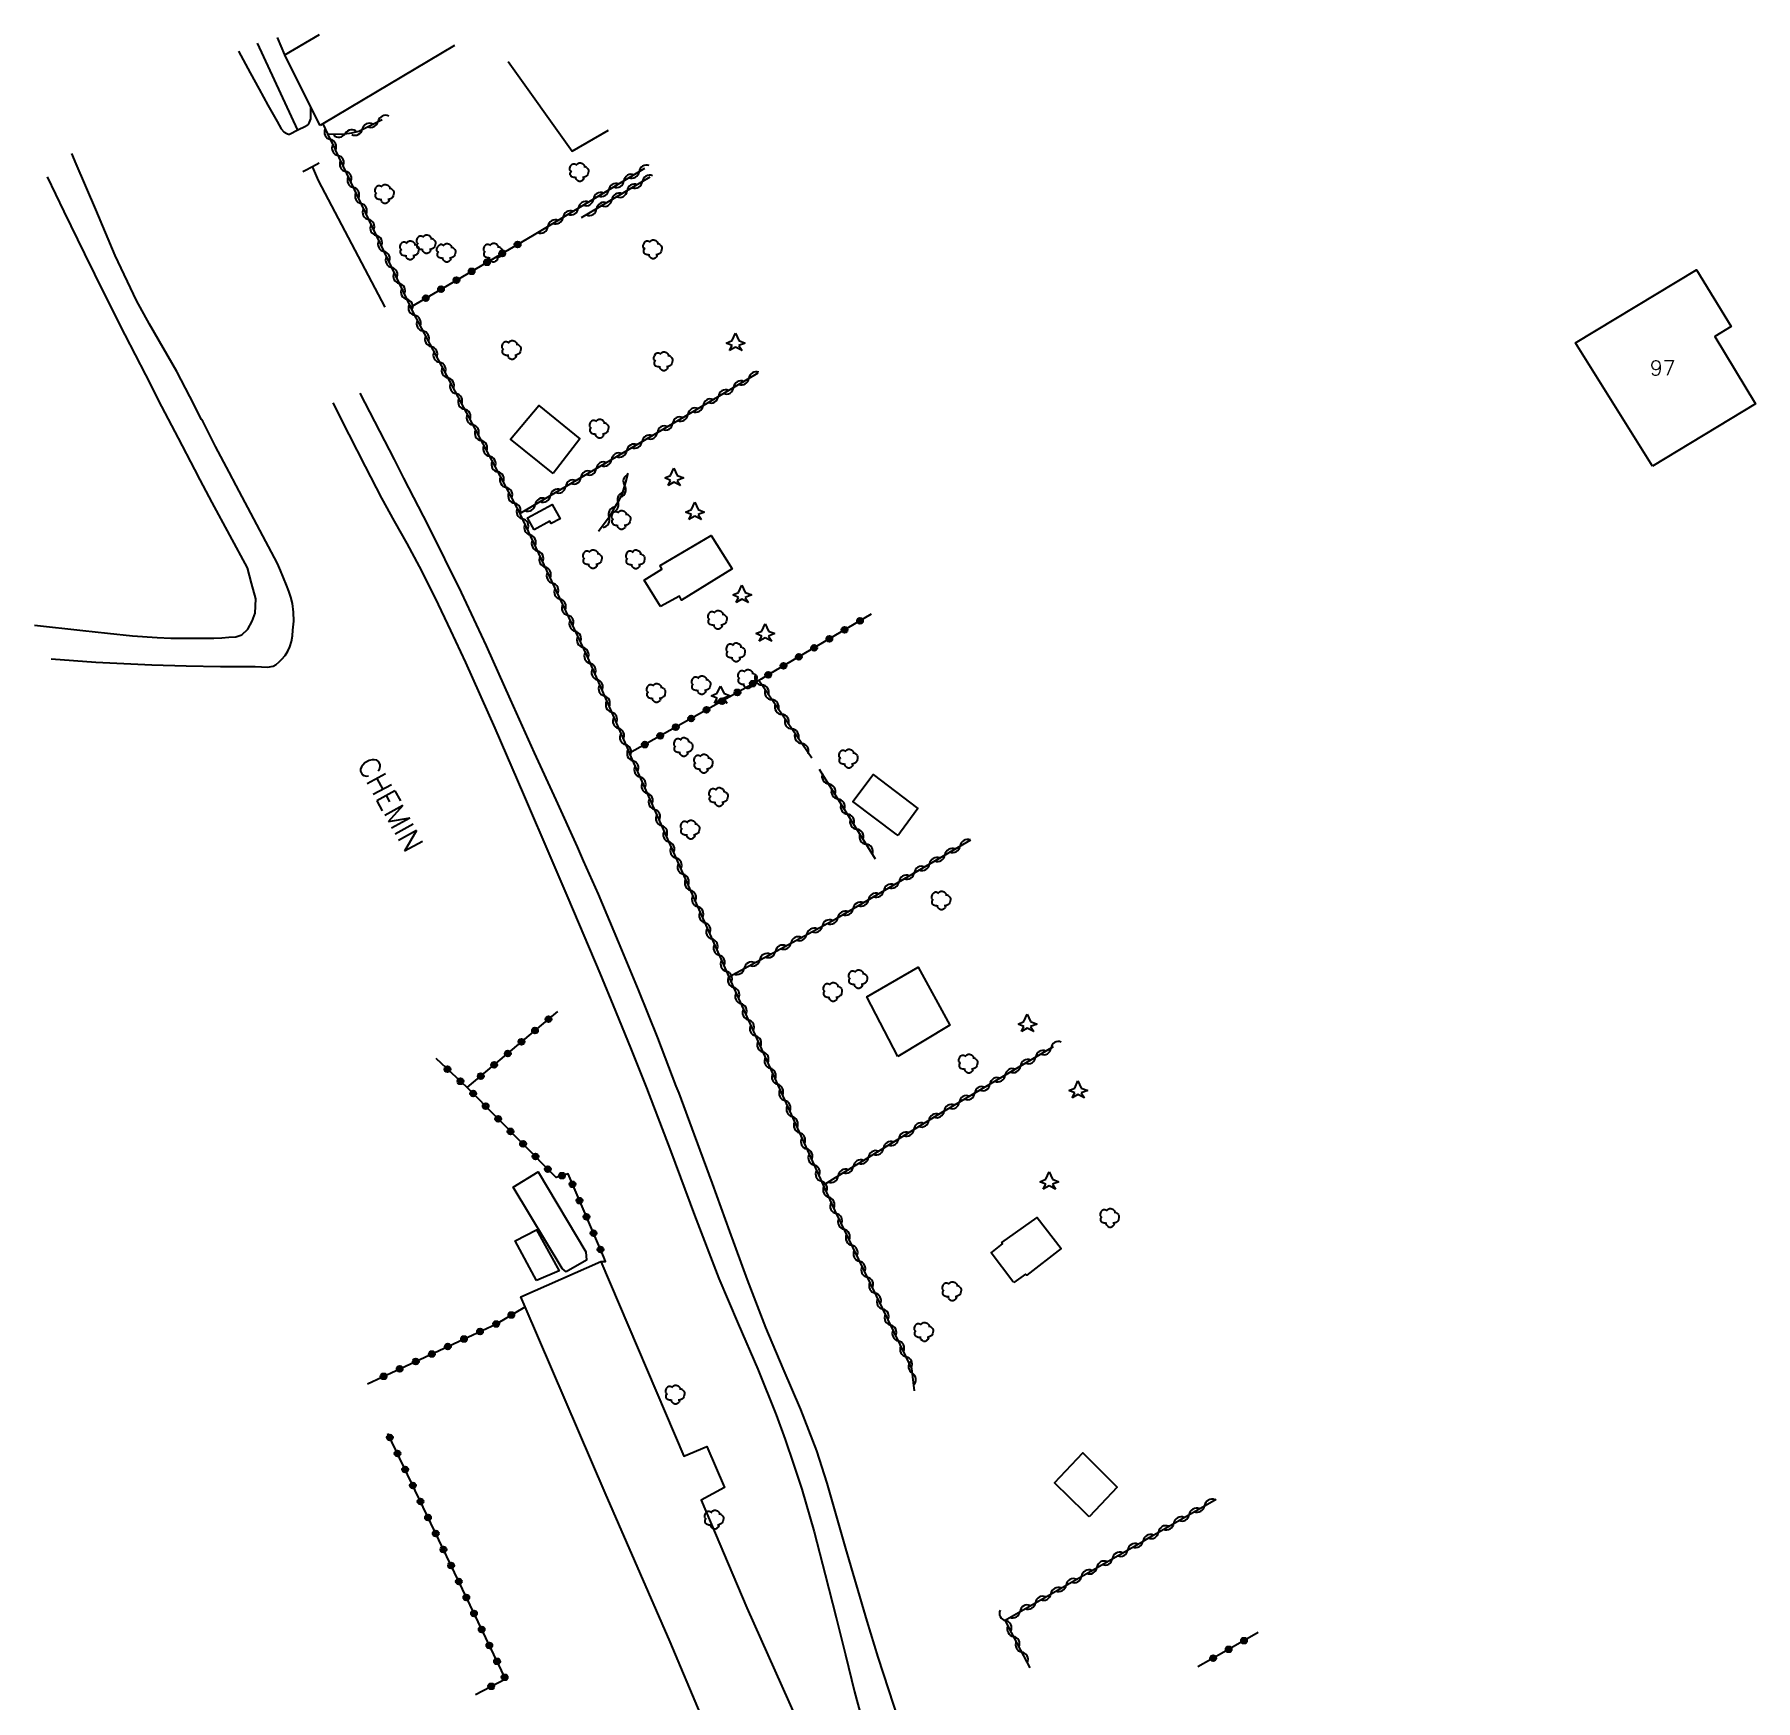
# Model space of a CAD drawing. Header units: millimetres. Extents: x 80031 to 81000, y 146000 to 147000.
# Drawn here: x 80031.4 to 80177, y 146367.9 to 146508.8 of the extents above; entities that cross this region are included whole.
import ezdxf
from ezdxf.enums import TextEntityAlignment as Align

# ---------------------------------------------------------------- set-up
doc = ezdxf.new("R2010")
doc.units = ezdxf.units.MM
doc.layers.get('0').update_dxf_attribs({"linetype": 'CONTINUOUS'})
for name, color, linetype in [('W0017', 7, 'CONTINUOUS'), ('W0071', 7, 'CONTINUOUS'), ('W0101', 7, 'CONTINUOUS'), ('W0104', 1, 'CONTINUOUS'), ('W0120', 7, 'CONTINUOUS'), ('W0211', 2, 'CONTINUOUS'), ('W0214', 2, 'CONTINUOUS'), ('W0300', 7, 'CONTINUOUS'), ('W0303', 7, 'CONTINUOUS'), ('W0310', 3, 'CONTINUOUS'), ('W0323', 7, 'CONTINUOUS'), ('W0402', 7, 'CONTINUOUS'), ('W0515', 5, 'CONTINUOUS'), ('W0989', 7, 'CONTINUOUS'), ('W0991', 7, 'CONTINUOUS')]:
    doc.layers.add(name, color=color, linetype=linetype)
doc.styles.get("Standard").update_dxf_attribs({"font": 'romans.shx', "width": 0.85})

# ---------------------------------------------------------------- blocks, each defined once
blk = doc.blocks.new('T300')
for p, q in [((-0.8, 0.51), (-0.86, 0.34)), ((-0.86, 0.34), (-0.86, 0.17)), ((-0.86, 0.17), (-0.74, 0.06)), ((-0.69, 0.63), (-0.8, 0.51)), ((-0.8, -0.06), (-0.74, 0.06)), ((-0.74, 0.06), (-0.69, 0.11)), ((-0.57, 0.69), (-0.69, 0.63)), ((-0.46, 0.69), (-0.57, 0.69)), ((-0.29, 0.63), (-0.46, 0.69)), ((-0.29, 0.63), (-0.17, 0.74)), ((-0.23, 0.57), (-0.29, 0.63)), ((-0.17, 0.74), (-0.06, 0.8)), ((-0.06, 0.8), (0.06, 0.8)), ((0.06, 0.8), (0.23, 0.74)), ((0.23, 0.74), (0.34, 0.63)), ((0.34, 0.63), (0.4, 0.51)), ((0.46, 0.46), (0.34, 0.46)), ((0.4, 0.51), (0.4, 0.46)), ((0.57, 0.4), (0.46, 0.46)), ((0.57, 0.4), (0.69, 0.29)), ((0.69, 0.29), (0.74, 0.17)), ((0.74, 0.06), (0.69, -0.17)), ((0.74, 0.17), (0.74, 0.06)), ((-0.8, -0.17), (-0.8, -0.06)), ((-0.8, -0.23), (-0.8, -0.17)), ((-0.74, -0.34), (-0.8, -0.23)), ((-0.69, -0.4), (-0.74, -0.34)), ((-0.51, -0.46), (-0.69, -0.4)), ((-0.4, -0.46), (-0.51, -0.46)), ((-0.4, -0.46), (-0.34, -0.46)), ((-0.34, -0.46), (-0.34, -0.4)), ((-0.34, -0.51), (-0.34, -0.46)), ((-0.29, -0.63), (-0.34, -0.51)), ((-0.17, -0.74), (-0.29, -0.63)), ((-0.06, -0.8), (-0.17, -0.74)), ((0.06, -0.8), (-0.06, -0.8)), ((0.17, -0.74), (0.06, -0.8)), ((0.23, -0.69), (0.17, -0.74)), ((0.29, -0.46), (0.23, -0.46)), ((0.29, -0.63), (0.23, -0.69)), ((0.46, -0.4), (0.29, -0.46)), ((0.34, -0.51), (0.29, -0.63)), ((0.34, -0.51), (0.34, -0.46)), ((0.57, -0.34), (0.46, -0.4)), ((0.63, -0.29), (0.57, -0.34)), ((0.69, -0.17), (0.63, -0.29))]:
    blk.add_line(p, q)
blk = doc.blocks.new('T303')
for p, q in [((-0.77, 0), (-0.28, 0.21)), ((-0.28, -0.21), (-0.77, 0)), ((-0.28, 0.21), (0, 0.83)), ((0, 0.83), (0.28, 0.21)), ((0.28, 0.21), (0.83, 0)), ((0.83, 0), (0.28, -0.21)), ((-0.49, -0.63), (-0.28, -0.21)), ((0, -0.35), (-0.49, -0.63)), ((0.56, -0.63), (0, -0.35)), ((0.28, -0.21), (0.56, -0.63))]:
    blk.add_line(p, q)
blk = doc.blocks.new('t310o')
at = {"color": 0, "linetype": 'Continuous'}
for centre, start, end in [((-0.5, 0.38), 216.8699, 323.1304), ((0.5, -0.37), 36.8699, 143.1303)]:
    blk.add_arc(centre, 0.625, start, end, dxfattribs=at)
blk = doc.blocks.new('t323o')
at = {"color": 0, "linetype": 'Continuous'}
for radius in [0.25, 0.15]:
    blk.add_circle((0, 0), radius, dxfattribs=at)

msp = doc.modelspace()

# ---------------------------------------------------------------- linework, layer by layer
at = {"layer": 'W0017'}
msp.add_lwpolyline([(80071.47, 146506.56), (80076.91, 146498.97), (80079.98, 146500.75)], dxfattribs=at)
at = {"layer": 'W0071'}
for points in [[(80104.57, 146366.07), (80102.79, 146371.52), (80101.86, 146374.58), (80100.96, 146377.65), (80100.05, 146380.72), (80099.26, 146383.48), (80098.48, 146386.24), (80097.61, 146388.98), (80096.25, 146392.49), (80094.75, 146395.95), (80093.29, 146399.42), (80091.74, 146403.47), (80090.25, 146407.54), (80088.76, 146411.6), (80087.24, 146415.72), (80085.94, 146419.24), (80085.71, 146419.85), (80084.14, 146423.95), (80082.51, 146428.01), (80080.83, 146432.06), (80079.12, 146436.09), (80077.86, 146438.92), (80077.35, 146440.09), (80075.53, 146444.07), (80073.72, 146448.05), (80071.68, 146452.58), (80069.64, 146457.11), (80067.54, 146461.61), (80064.74, 146467.27), (80062.66, 146471.29), (80061.85, 146472.88), (80058.95, 146478.49)], [(80056.64, 146477.68), (80058, 146474.98), (80059.37, 146472.28), (80060.76, 146469.6), (80061.82, 146467.67), (80062.9, 146465.76), (80063.94, 146463.82), (80065.29, 146461.14), (80066.59, 146458.42), (80067.86, 146455.7), (80070.36, 146450.14), (80072.78, 146444.54), (80075.18, 146438.93), (80076.54, 146435.77), (80077.89, 146432.59), (80079.23, 146429.42), (80080.56, 146426.18), (80081.88, 146422.95), (80083.18, 146419.7), (80085.24, 146414.33), (80087.24, 146408.93), (80089.32, 146403.56), (80090.94, 146399.72), (80092.6, 146395.89), (80094.15, 146392.02), (80094.91, 146389.94), (80095.64, 146387.85), (80096.33, 146385.74), (80097.38, 146382.14), (80098.32, 146378.51), (80099.24, 146374.87), (80100.02, 146371.73), (80100.79, 146368.58), (80101.63, 146365.46)]]:
    msp.add_lwpolyline(points, dxfattribs=at)
at = {"layer": 'W0101'}
for points in [[(80055.56, 146501.14), (80054.79, 146502.68), (80052.57, 146507.11), (80055.52, 146508.85)], [(80066.95, 146507.92), (80055.8, 146501.28), (80055.56, 146501.14)]]:
    msp.add_lwpolyline(points, dxfattribs=at)
msp.add_lwpolyline([(80168.31, 146472.32), (80164.08, 146479.09), (80161.98, 146482.46), (80161.8, 146482.75), (80172.04, 146488.92), (80174.97, 146484.13), (80173.6, 146483.28), (80177.04, 146477.6)], close=True, dxfattribs=at)
at = {"layer": 'W0104'}
for points in [[(80075.29, 146471.69), (80071.67, 146474.6), (80074.07, 146477.45), (80077.54, 146474.62)], [(80084.36, 146460.43), (80082.98, 146462.67), (80084.48, 146463.59), (80084.34, 146463.91), (80088.65, 146466.44), (80090.45, 146463.62), (80086.16, 146460.97), (80085.98, 146461.31)], [(80104.47, 146441.06), (80104.32, 146441.18), (80100.65, 146443.95), (80102.38, 146446.22), (80106.15, 146443.33), (80104.67, 146441.34)], [(80104.46, 146422.36), (80101.82, 146427.4), (80106.19, 146429.91), (80108.85, 146425)], [(80076.4, 146404.13), (80076.06, 146404.42), (80071.9, 146411.3), (80074.01, 146412.59), (80078.05, 146405.83), (80078.12, 146405.12)], [(80114.27, 146403.22), (80114.2, 146403.31), (80112.34, 146405.73), (80112.46, 146405.83), (80113.32, 146406.49), (80113.25, 146406.63), (80116.25, 146408.72), (80118.29, 146406.12), (80115.36, 146403.86), (80115.25, 146403.94)], [(80073.88, 146403.39), (80072.07, 146406.77), (80073.87, 146407.69), (80075.8, 146404.21)], [(80090.33, 146360.64), (80085.2, 146372.81), (80079.7, 146385.44), (80072.91, 146401.16), (80072.54, 146402.03), (80079.32, 146405.01), (80086.35, 146388.54), (80088.3, 146389.36), (80089.78, 146385.89), (80087.8, 146384.82), (80091.69, 146375.71), (80097, 146363.76)], [(80120.65, 146383.4), (80120.25, 146383.8), (80117.71, 146386.27), (80120.11, 146388.82), (80123.02, 146385.92), (80121.64, 146384.45)]]:
    msp.add_lwpolyline(points, close=True, dxfattribs=at)
at = {"layer": 'W0120'}
for points in [[(80054.32, 146501.07), (80053.69, 146500.75), (80052.97, 146500.38)], [(80054.1, 146497.25), (80054.27, 146497.34), (80054.92, 146497.67), (80055.5, 146497.97)]]:
    msp.add_lwpolyline(points, dxfattribs=at)
at = {"layer": 'W0211'}
for points in [[(80052.57, 146507.11), (80051.95, 146508.59)], [(80048.66, 146507.43), (80049.66, 146505.6), (80050.4, 146504.22), (80051.14, 146502.85), (80051.93, 146501.49), (80052.1, 146501.18), (80052.26, 146500.87), (80052.49, 146500.62), (80052.62, 146500.54), (80052.64, 146500.53), (80052.8, 146500.45), (80052.97, 146500.38)], [(80054.32, 146501.07), (80054.42, 146501.14), (80054.52, 146501.21), (80054.6, 146501.29), (80054.77, 146501.7), (80054.78, 146502.19), (80054.79, 146502.68)], [(80032.82, 146456), (80036.59, 146455.73), (80041.32, 146455.5), (80044.23, 146455.42), (80047.15, 146455.37), (80050.08, 146455.37), (80050.6, 146455.33), (80051.12, 146455.29), (80051.6, 146455.38), (80051.86, 146455.54), (80052.11, 146455.75), (80052.34, 146455.97), (80052.61, 146456.3), (80052.83, 146456.65), (80053.01, 146457.03), (80053.15, 146457.48), (80053.22, 146457.95), (80053.27, 146458.43), (80053.33, 146459.19), (80053.32, 146459.95), (80053.23, 146460.7), (80053.09, 146461.22), (80052.91, 146461.73), (80052.72, 146462.24), (80052.48, 146462.86), (80052.22, 146463.48), (80051.97, 146464.09), (80050.21, 146467.39), (80048.46, 146470.69), (80047.88, 146471.8), (80046.72, 146473.99), (80045.63, 146476.11), (80045.54, 146476.26), (80044.54, 146478.22), (80043.43, 146480.32), (80042.29, 146482.33), (80041.14, 146484.32), (80040.04, 146486.34), (80038.23, 146490.14), (80036.58, 146494.02), (80034.93, 146497.9), (80034.56, 146498.77)]]:
    msp.add_lwpolyline(points, dxfattribs=at)
at = {"layer": 'W0214'}
for points in [[(80049.41, 146463.7), (80047.93, 146466.48), (80046.44, 146469.25), (80045.43, 146471.15), (80044.97, 146472.03), (80043.57, 146474.69), (80042.18, 146477.36), (80040.81, 146480.04), (80039.07, 146483.44), (80037.35, 146486.85), (80035.65, 146490.27), (80033.9, 146493.86), (80032.51, 146496.8)], [(80031.39, 146458.85), (80035.48, 146458.42), (80037.58, 146458.19), (80039.68, 146457.96), (80041.78, 146457.81), (80042.93, 146457.77), (80044.08, 146457.76), (80045.23, 146457.77), (80045.9, 146457.76), (80046.58, 146457.76), (80047.26, 146457.79), (80047.85, 146457.83), (80048.43, 146457.88), (80048.94, 146458.05), (80049.44, 146458.53), (80049.82, 146459.19), (80050.08, 146459.87), (80050.12, 146461.1), (80049.76, 146462.4), (80049.41, 146463.7)]]:
    msp.add_lwpolyline(points, dxfattribs=at)
at = {"layer": 'W0310'}
for points in [[(80055.8, 146501.28), (80056.2, 146500.44), (80056.83, 146499.11), (80056.84, 146499.09), (80063.21, 146485.78), (80063.44, 146485.3), (80063.45, 146485.28), (80068.62, 146475.54), (80072.47, 146468.3), (80072.51, 146468.23), (80075.83, 146461.14), (80078.1, 146456.33), (80081.74, 146448.02), (80081.75, 146447.97), (80090.14, 146429.11), (80090.16, 146429.07), (80090.15, 146429.07), (80097.9, 146411.98), (80098.13, 146411.47), (80099.12, 146409.3), (80105.62, 146395.96), (80105.85, 146394.06)], [(80056.2, 146500.44), (80057.44, 146500.42), (80058.26, 146500.53), (80058.83, 146500.67), (80060.82, 146501.65)], [(80073.56, 146491.82), (80083.05, 146497.52)], [(80083.47, 146496.76), (80077.67, 146493.33)], [(80072.47, 146468.3), (80086.52, 146476.58), (80091.74, 146479.67), (80092.63, 146480.2)], [(80081.62, 146471.71), (80081.42, 146470.95), (80081.12, 146470.01), (80080.82, 146469.34), (80080.49, 146468.81), (80080.48, 146468.81), (80079.95, 146467.88), (80079.13, 146466.78)], [(80097.17, 146447.6), (80092.68, 146454.18)], [(80102.57, 146439.05), (80101.92, 146440.1), (80097.84, 146446.65)], [(80090.14, 146429.11), (80099.2, 146434.01), (80099.21, 146434.01), (80110.62, 146440.68)], [(80098.13, 146411.47), (80099.76, 146412.47), (80101.14, 146413.31), (80108.44, 146417.78), (80108.46, 146417.78), (80117.64, 146423.19)], [(80115.65, 146370.63), (80114.06, 146373.62), (80113.54, 146374.66), (80113.55, 146374.67), (80125.21, 146381.35), (80125.77, 146381.67), (80131.39, 146384.91)]]:
    msp.add_lwpolyline(points, dxfattribs=at)
at = {"layer": 'W0323'}
for points in [[(80063.21, 146485.78), (80073.56, 146491.82)], [(80102.2, 146459.78), (80093.49, 146454.65), (80092.88, 146454.3), (80092.68, 146454.18), (80081.74, 146448.02)], [(80068.01, 146419.73), (80068.37, 146420.04), (80075.68, 146426.17)], [(80079.32, 146405.01), (80079.72, 146405.02), (80079.57, 146405.37), (80076.55, 146412.42), (80075.54, 146412.12), (80072.6, 146415.09), (80068.19, 146419.56), (80068.01, 146419.73), (80065.39, 146422.18)], [(80059.58, 146394.65), (80070.5, 146399.73), (80072.91, 146401.16)], [(80068.72, 146368.37), (80071.25, 146369.68), (80061.3, 146390.46)], [(80134.96, 146373.61), (80132.05, 146371.96), (80129.84, 146370.71)]]:
    msp.add_lwpolyline(points, dxfattribs=at)
at = {"layer": 'W0402'}
for points in [[(80053.69, 146500.75), (80050.26, 146508.11)], [(80061.08, 146485.77), (80055.44, 146496.49), (80054.92, 146497.67)]]:
    msp.add_lwpolyline(points, dxfattribs=at)
at = {"layer": 'W0515'}
msp.add_lwpolyline([(80073.68, 146466.93), (80073.12, 146467.94), (80075.21, 146469.08), (80075.88, 146467.87), (80075.13, 146467.46), (80075.02, 146467.66)], close=True, dxfattribs=at)

# ---------------------------------------------------------------- block references
at = {"layer": 'W0300'}
for p in [(80077.54, 146497.19), (80061.06, 146495.35), (80063.18, 146490.58), (80064.58, 146491.1), (80066.29, 146490.37), (80070.25, 146490.39), (80083.75, 146490.66), (80071.81, 146482.15), (80084.65, 146481.18), (80079.22, 146475.49), (80081.08, 146467.76), (80078.66, 146464.44), (80082.29, 146464.42), (80089.24, 146459.31), (80090.78, 146456.55), (80087.86, 146453.78), (80091.77, 146454.31), (80084.04, 146453.12), (80086.35, 146448.54), (80088.04, 146447.14), (80100.31, 146447.56), (80089.33, 146444.31), (80086.93, 146441.56), (80108.16, 146435.56), (80101.13, 146428.9), (80098.99, 146427.82), (80110.46, 146421.75), (80122.43, 146408.7), (80109.07, 146402.49), (80106.7, 146399.05), (80085.65, 146393.74), (80088.96, 146383.17)]:
    msp.add_blockref('T300', p, dxfattribs=at)
at = {"layer": 'W0303'}
for p in [(80090.71, 146482.73), (80085.51, 146471.32), (80087.27, 146468.43), (80091.26, 146461.42), (80093.22, 146458.14), (80089.44, 146452.88), (80115.41, 146425.1), (80119.7, 146419.48), (80117.25, 146411.76)]:
    msp.add_blockref('T303', p, dxfattribs=at)
at = {"layer": 'W0310'}
for p, rotation in [((80059.14, 146500.82), 26.25309901719536), ((80060.48, 146501.49), 26.25309901719536), ((80056.43, 146499.96), 295.5186692700215), ((80057.07, 146498.6), 295.5879709060872), ((80057.69, 146500.46), 7.383491796246777), ((80057.72, 146497.25), 295.5879709060872), ((80058.37, 146495.9), 295.5879709060872), ((80081.28, 146496.45), 30.9630631555092), ((80082.56, 146497.23), 30.9630631555092), ((80082.83, 146496.39), 210.6299257974291), ((80059.02, 146494.54), 295.5879709060872), ((80078.7, 146494.91), 30.9630631555092), ((80079.99, 146495.68), 30.9630631555092), ((80080.25, 146494.86), 210.6299257974291), ((80081.54, 146495.62), 210.6299257974291), ((80059.66, 146493.19), 295.5879709060872), ((80076.13, 146493.37), 30.9630631555092), ((80077.42, 146494.14), 30.9630631555092), ((80078.96, 146494.09), 210.6299257974291), ((80060.31, 146491.84), 295.5879709060872), ((80074.85, 146492.59), 30.9630631555092), ((80060.96, 146490.48), 295.5879709060872), ((80061.61, 146489.13), 295.5879709060872), ((80062.25, 146487.78), 295.5879709060872), ((80062.9, 146486.43), 295.5879709060872), ((80063.56, 146485.08), 297.9156449350806), ((80064.26, 146483.75), 297.9156449350806), ((80064.96, 146482.43), 297.9156449350806), ((80065.67, 146481.1), 297.9156449350806), ((80066.37, 146479.78), 297.9156449350806), ((80067.07, 146478.45), 297.9156449350806), ((80090.56, 146478.97), 30.6287162434045), ((80091.85, 146479.74), 31.02933215070962), ((80067.77, 146477.13), 297.9156449350806), ((80087.98, 146477.44), 30.6287162434045), ((80089.27, 146478.21), 30.6287162434045), ((80068.48, 146475.8), 297.9156449350806), ((80085.4, 146475.92), 30.50796589738035), ((80086.69, 146476.68), 30.6287162434045), ((80069.18, 146474.48), 298.0778308477655), ((80082.81, 146474.39), 30.50796589738035), ((80084.11, 146475.16), 30.50796589738035), ((80069.89, 146473.15), 298.0778308477655), ((80080.23, 146472.87), 30.50796589738035), ((80081.52, 146473.63), 30.50796589738035), ((80070.59, 146471.83), 298.0778308477655), ((80077.64, 146471.35), 30.50796589738035), ((80078.94, 146472.11), 30.50796589738035), ((80071.3, 146470.51), 298.0778308477655), ((80075.06, 146469.82), 30.50796589738035), ((80076.35, 146470.59), 30.50796589738035), ((80081.33, 146470.67), 252.1177264420124), ((80072, 146469.18), 298.0778308477655), ((80073.77, 146469.06), 30.50796589738035), ((80080.78, 146469.28), 238.7334313172483), ((80072.69, 146467.85), 295.0721688156786), ((80080.01, 146468), 239.9508493568706), ((80073.33, 146466.49), 295.0721688156786), ((80073.96, 146465.13), 295.0721688156786), ((80074.6, 146463.77), 295.0721688156786), ((80075.23, 146462.41), 295.0721688156786), ((80075.87, 146461.06), 295.1913727346801), ((80076.51, 146459.7), 295.1913727346801), ((80077.15, 146458.34), 295.1913727346801), ((80077.79, 146456.98), 295.1913727346801), ((80078.4, 146455.62), 293.6604760572782), ((80079.01, 146454.24), 293.6604760572782), ((80092.95, 146453.8), 124.2385361475034), ((80079.61, 146452.87), 293.6604760572782), ((80093.79, 146452.56), 124.2385361475034), ((80080.21, 146451.5), 293.6604760572782), ((80094.64, 146451.32), 124.2385361475034), ((80080.81, 146450.12), 293.6604760572782), ((80095.48, 146450.08), 124.2385361475034), ((80081.41, 146448.75), 293.6604760572782), ((80096.32, 146448.84), 124.2385361475034), ((80082.02, 146447.38), 293.9751692710067), ((80082.63, 146446.01), 293.9751692710067), ((80098.61, 146445.42), 121.9140551954213), ((80083.24, 146444.63), 293.9751692710067), ((80083.85, 146443.26), 293.9751692710067), ((80099.4, 146444.15), 121.9140551954213), ((80084.46, 146441.89), 293.9751692710067), ((80100.19, 146442.87), 121.9140551954213), ((80085.07, 146440.52), 293.9751692710067), ((80100.98, 146441.6), 121.9140551954213), ((80085.68, 146439.15), 293.9751692710067), ((80101.78, 146440.33), 121.9140551954213), ((80108.44, 146439.41), 30.31911166195693), ((80109.73, 146440.17), 30.31911166195693), ((80086.29, 146437.78), 293.9751692710067), ((80105.85, 146437.9), 30.31911166195693), ((80107.14, 146438.65), 30.31911166195693), ((80086.9, 146436.41), 293.9751692710067), ((80103.26, 146436.38), 30.31911166195693), ((80104.56, 146437.14), 30.31911166195693), ((80087.51, 146435.04), 293.9751692710067), ((80100.67, 146434.87), 30.31911166195693), ((80101.97, 146435.62), 30.31911166195693), ((80088.12, 146433.67), 293.9751692710067), ((80098.06, 146433.39), 28.41153837087496), ((80099.38, 146434.11), 30.31911166195693), ((80088.72, 146432.3), 293.9751692710067), ((80095.42, 146431.96), 28.41153837087496), ((80096.74, 146432.68), 28.41153837087496), ((80089.33, 146430.93), 293.9751692710067), ((80092.78, 146430.54), 28.41153837087496), ((80094.1, 146431.25), 28.41153837087496), ((80089.94, 146429.56), 293.9751692710067), ((80091.46, 146429.82), 28.41153837087496), ((80090.55, 146428.2), 294.3845919312022), ((80091.17, 146426.83), 294.3845919312022), ((80091.79, 146425.46), 294.3845919312022), ((80092.41, 146424.1), 294.3845919312022), ((80093.03, 146422.73), 294.3845919312022), ((80116.12, 146422.3), 30.53320555339223), ((80117.42, 146423.06), 30.53320555339223), ((80093.65, 146421.36), 294.3845919312022), ((80094.27, 146420), 294.3845919312022), ((80113.54, 146420.77), 30.53320555339223), ((80114.83, 146421.54), 30.53320555339223), ((80094.89, 146418.63), 294.3845919312022), ((80110.96, 146419.25), 30.53320555339223), ((80112.25, 146420.01), 30.53320555339223), ((80095.51, 146417.27), 294.3845919312022), ((80108.37, 146417.74), 31.46448464073741), ((80109.66, 146418.49), 30.53320555339223), ((80096.13, 146415.9), 294.3845919312022), ((80105.81, 146416.17), 31.46448464073741), ((80107.09, 146416.95), 31.46448464073741), ((80096.74, 146414.53), 294.3845919312022), ((80103.25, 146414.6), 31.46448464073741), ((80104.53, 146415.39), 31.46448464073741), ((80097.36, 146413.17), 294.3845919312022), ((80100.69, 146413.04), 31.4817874388238), ((80101.97, 146413.82), 31.46448464073741), ((80097.98, 146411.8), 294.4866809325013), ((80099.41, 146412.25), 31.46796284033107), ((80098.61, 146410.44), 294.505479893134), ((80099.23, 146409.07), 295.9779540332362), ((80099.89, 146407.73), 295.9779540332362), ((80100.55, 146406.38), 295.9779540332362), ((80101.2, 146405.03), 295.9779540332362), ((80101.86, 146403.68), 295.9779540332362), ((80102.52, 146402.33), 295.9779540332362), ((80103.18, 146400.98), 295.9779540332362), ((80103.83, 146399.63), 295.9779540332362), ((80104.49, 146398.29), 295.9779540332362), ((80105.15, 146396.94), 295.9779540332362), ((80105.67, 146395.55), 276.9202564750264), ((80130.41, 146384.34), 29.91662752015585), ((80127.81, 146382.85), 29.91662752015585), ((80129.11, 146383.59), 29.91662752015585), ((80125.21, 146381.35), 29.78981500789279), ((80126.51, 146382.1), 29.91662752015585), ((80122.61, 146379.86), 29.78981500789279), ((80123.91, 146380.6), 29.78981500789279), ((80120, 146378.37), 29.78981500789279), ((80121.3, 146379.11), 29.78981500789279), ((80117.4, 146376.88), 29.78981500789279), ((80118.7, 146377.62), 29.78981500789279), ((80114.8, 146375.39), 29.78981500789279), ((80116.1, 146376.13), 29.78981500789279), ((80113.57, 146374.62), 116.543073510121), ((80114.24, 146373.28), 118.0416147583229), ((80114.95, 146371.96), 118.0416147583229)]:
    msp.add_blockref('t310o', p, dxfattribs=dict(at, rotation=rotation))
at = {"layer": 'W0323'}
for p, rotation in [((80072.28, 146491.07), 30.30117958473577), ((80069.69, 146489.56), 30.30117958473577), ((80070.98, 146490.32), 30.30117958473577), ((80067.1, 146488.05), 30.30117958473577), ((80068.39, 146488.8), 30.30117958473577), ((80064.51, 146486.53), 30.30117958473577), ((80065.8, 146487.29), 30.30117958473577), ((80099.95, 146458.46), 210.4844851943235), ((80101.25, 146459.22), 210.4844851943235), ((80098.66, 146457.7), 210.4844851943235), ((80096.08, 146456.18), 210.4844851943235), ((80097.37, 146456.94), 210.4844851943235), ((80093.49, 146454.65), 210.4778577656193), ((80094.78, 146455.41), 210.4844851943235), ((80090.88, 146453.17), 209.3982347222412), ((80092.19, 146453.91), 209.3982347222412), ((80088.27, 146451.7), 209.3982347222412), ((80089.58, 146452.43), 209.3982347222412), ((80085.66, 146450.22), 209.3982347222412), ((80086.96, 146450.96), 209.3982347222412), ((80083.04, 146448.75), 209.3982347222412), ((80084.35, 146449.49), 209.3982347222412), ((80074.9, 146425.52), 39.9870346734548), ((80072.6, 146423.59), 39.9870346734548), ((80073.75, 146424.55), 39.9870346734548), ((80071.45, 146422.62), 39.9870346734548), ((80066.34, 146421.29), 136.9321097333788), ((80069.16, 146420.7), 39.9870346734548), ((80070.3, 146421.66), 39.9870346734548), ((80067.44, 146420.26), 136.9321097333788), ((80068.52, 146419.23), 134.6256918298226), ((80069.58, 146418.16), 134.6256918298226), ((80070.63, 146417.09), 134.6256918298226), ((80071.68, 146416.02), 134.6256918298226), ((80072.74, 146414.96), 134.6213348809315), ((80073.79, 146413.89), 134.6213348809315), ((80074.84, 146412.82), 134.6213348809315), ((80076.03, 146412.27), 196.5696863424704), ((80076.93, 146411.54), 113.1956478923302), ((80077.52, 146410.16), 113.1956478923302), ((80078.11, 146408.78), 113.1956478923302), ((80078.7, 146407.41), 113.1956478923302), ((80079.29, 146406.03), 113.1956478923302), ((80071.75, 146400.48), 30.64155872327691), ((80069.1, 146399.08), 24.95834742235235), ((80070.46, 146399.72), 24.95834742235235), ((80066.38, 146397.82), 24.95834742235235), ((80067.74, 146398.45), 24.95834742235235), ((80062.3, 146395.92), 24.95834742235235), ((80063.66, 146396.55), 24.95834742235235), ((80065.02, 146397.18), 24.95834742235235), ((80060.94, 146395.29), 24.95834742235235), ((80061.47, 146390.11), 115.5891467228148), ((80062.11, 146388.76), 115.5891467228148), ((80062.76, 146387.4), 115.5891467228148), ((80063.41, 146386.05), 115.5891467228148), ((80064.06, 146384.7), 115.5891467228148), ((80064.7, 146383.34), 115.5891467228148), ((80065.35, 146381.99), 115.5891467228148), ((80066, 146380.64), 115.5891467228148), ((80066.65, 146379.29), 115.5891467228148), ((80067.3, 146377.93), 115.5891467228148), ((80067.94, 146376.58), 115.5891467228148), ((80068.59, 146375.23), 115.5891467228148), ((80069.24, 146373.87), 115.5891467228148), ((80133.75, 146372.92), 209.5047788896545), ((80069.89, 146372.52), 115.5891467228148), ((80070.54, 146371.17), 115.5891467228148), ((80131.14, 146371.45), 209.5100180073199), ((80132.45, 146372.19), 209.5047788896545), ((80071.18, 146369.82), 115.5891467228148), ((80070.05, 146369.06), 27.38029429390319)]:
    msp.add_blockref('t323o', p, dxfattribs=dict(at, rotation=rotation))

# ---------------------------------------------------------------- texts
at = {"layer": 'W0989'}
msp.add_text('CHEMIN', height=1.75, rotation=298.7874, dxfattribs=at).set_placement((80061.52, 146443.69), align=Align.MIDDLE_CENTER)
at = {"layer": 'W0991'}
msp.add_text('97', height=1.25, dxfattribs=at).set_placement((80169.17, 146480.62), align=Align.MIDDLE_CENTER)

doc.saveas('drawing.dxf')
